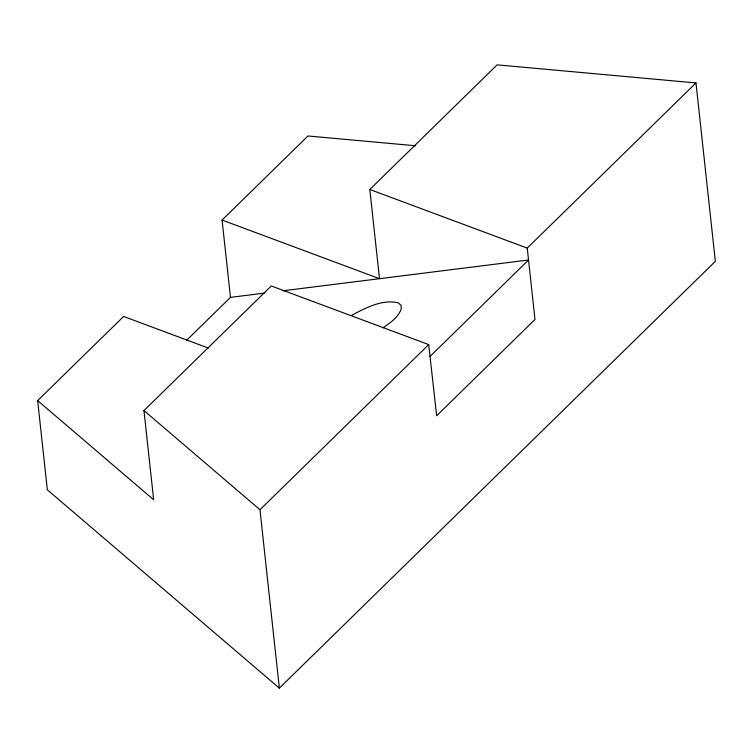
<?xml version="1.0" encoding="UTF-8"?>
<svg xmlns="http://www.w3.org/2000/svg" width="753" height="753" viewBox="0 0 753 753"><rect width="100%" height="100%" fill="white"/><g stroke="black" fill="none" stroke-linecap="round" stroke-linejoin="round"><path stroke-width="1.13" d="M415.571 145.762L307.968 135.982L222.079 220.064L379.503 278.685L369.808 189.483L497.121 64.852L695.97 82.934L715.35 261.338L279.354 688.148L47.335 489.808L37.65 400.596L123.643 316.448L208.365 348.074M186.772 340.168L230.474 297.369L264.237 293.143M37.65 400.596L153.659 499.766L143.964 410.564L271.287 285.971L428.711 344.592L436.655 415.769L534.997 319.47L527.241 248.104L695.97 82.934M279.354 688.148L259.973 509.734L428.711 344.592M430.038 356.451L528.531 260.001L282.864 290.799M382.957 327.819C390.214 322.99 397.979 317.502 401.245 309.088L401.038 305.417L398.431 302.904C382.082 298.95 365.77 307.93 351.689 315.309M369.808 189.483L527.241 248.104M143.964 410.564L259.973 509.734M222.079 220.064L230.474 297.369"/></g></svg>
